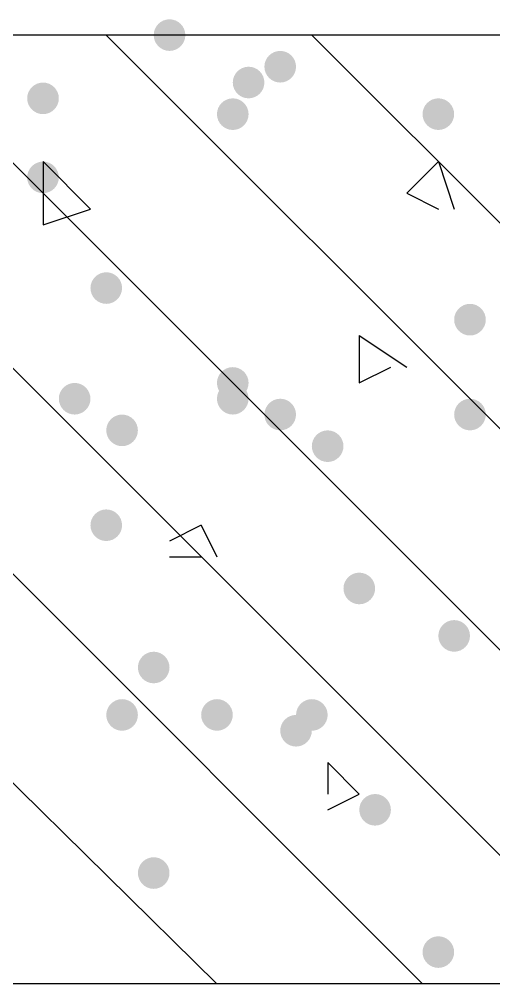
# Model space of a CAD drawing. Header units: inches. Extents: x 11 to 286, y 6 to 196.
# Drawn here: x 180.248 to 181.518, y 68.001 to 70.584 of the extents above; entities that cross this region are included whole.
import ezdxf

# ---------------------------------------------------------------- set-up
doc = ezdxf.new("R2010")
doc.units = ezdxf.units.IN
doc.header["$MEASUREMENT"] = 0
doc.layers.add('PDF_几何图形', color=7, linetype='Continuous')
doc.layers.add('PDF_实体填充', color=7, linetype='Continuous', true_color=0xffffff)

msp = doc.modelspace()

# ---------------------------------------------------------------- hatches: boundary and pattern name
at = {"layer": 'PDF_实体填充', "transparency": 33554559}
h = msp.add_hatch(color=7, dxfattribs=at)
edge = h.paths.add_edge_path(flags=0)
edge.add_spline(control_points=[(180.6928, 70.5414), (180.6928, 70.5182), (180.6737, 70.4991), (180.6504, 70.4991)], knot_values=[0, 0, 0, 0, 1, 1, 1, 1], degree=3, periodic=0)
edge.add_spline(control_points=[(180.6504, 70.4991), (180.6272, 70.4991), (180.6081, 70.5182), (180.6081, 70.5414)], knot_values=[0, 0, 0, 0, 1, 1, 1, 1], degree=3, periodic=0)
edge.add_line((180.6081, 70.5414), (180.6081, 70.5414))
edge.add_spline(control_points=[(180.6081, 70.5414), (180.6081, 70.5647), (180.6272, 70.5838), (180.6504, 70.5838)], knot_values=[0, 0, 0, 0, 1, 1, 1, 1], degree=3, periodic=0)
edge.add_spline(control_points=[(180.6504, 70.5838), (180.6737, 70.5838), (180.6928, 70.5647), (180.6928, 70.5414)], knot_values=[0, 0, 0, 0, 1, 1, 1, 1], degree=3, periodic=0)
edge.add_line((180.6928, 70.5414), (180.6928, 70.5414))
edge.add_line((180.6928, 70.5414), (180.6928, 70.5414))
h = msp.add_hatch(color=7, dxfattribs=at)
edge = h.paths.add_edge_path(flags=0)
edge.add_spline(control_points=[(180.9891, 70.4568), (180.9891, 70.4335), (180.9701, 70.4144), (180.9468, 70.4144)], knot_values=[0, 0, 0, 0, 1, 1, 1, 1], degree=3, periodic=0)
edge.add_spline(control_points=[(180.9468, 70.4144), (180.9235, 70.4144), (180.9044, 70.4335), (180.9044, 70.4568)], knot_values=[0, 0, 0, 0, 1, 1, 1, 1], degree=3, periodic=0)
edge.add_line((180.9044, 70.4568), (180.9044, 70.4568))
edge.add_spline(control_points=[(180.9044, 70.4568), (180.9044, 70.4801), (180.9235, 70.4991), (180.9468, 70.4991)], knot_values=[0, 0, 0, 0, 1, 1, 1, 1], degree=3, periodic=0)
edge.add_spline(control_points=[(180.9468, 70.4991), (180.9701, 70.4991), (180.9891, 70.4801), (180.9891, 70.4568)], knot_values=[0, 0, 0, 0, 1, 1, 1, 1], degree=3, periodic=0)
edge.add_line((180.9891, 70.4568), (180.9891, 70.4568))
edge.add_line((180.9891, 70.4568), (180.9891, 70.4568))
h = msp.add_hatch(color=7, dxfattribs=at)
edge = h.paths.add_edge_path(flags=0)
edge.add_spline(control_points=[(180.9044, 70.4144), (180.9044, 70.3912), (180.8854, 70.3721), (180.8621, 70.3721)], knot_values=[0, 0, 0, 0, 1, 1, 1, 1], degree=3, periodic=0)
edge.add_spline(control_points=[(180.8621, 70.3721), (180.8388, 70.3721), (180.8198, 70.3912), (180.8198, 70.4144)], knot_values=[0, 0, 0, 0, 1, 1, 1, 1], degree=3, periodic=0)
edge.add_line((180.8198, 70.4144), (180.8198, 70.4144))
edge.add_spline(control_points=[(180.8198, 70.4144), (180.8198, 70.4377), (180.8388, 70.4568), (180.8621, 70.4568)], knot_values=[0, 0, 0, 0, 1, 1, 1, 1], degree=3, periodic=0)
edge.add_spline(control_points=[(180.8621, 70.4568), (180.8854, 70.4568), (180.9044, 70.4377), (180.9044, 70.4144)], knot_values=[0, 0, 0, 0, 1, 1, 1, 1], degree=3, periodic=0)
edge.add_line((180.9044, 70.4144), (180.9044, 70.4144))
edge.add_line((180.9044, 70.4144), (180.9044, 70.4144))
h = msp.add_hatch(color=7, dxfattribs=at)
edge = h.paths.add_edge_path(flags=0)
edge.add_spline(control_points=[(180.3541, 70.3721), (180.3541, 70.3488), (180.3351, 70.3298), (180.3118, 70.3298)], knot_values=[0, 0, 0, 0, 1, 1, 1, 1], degree=3, periodic=0)
edge.add_spline(control_points=[(180.3118, 70.3298), (180.2885, 70.3298), (180.2694, 70.3488), (180.2694, 70.3721)], knot_values=[0, 0, 0, 0, 1, 1, 1, 1], degree=3, periodic=0)
edge.add_line((180.2694, 70.3721), (180.2694, 70.3721))
edge.add_spline(control_points=[(180.2694, 70.3721), (180.2694, 70.3954), (180.2885, 70.4144), (180.3118, 70.4144)], knot_values=[0, 0, 0, 0, 1, 1, 1, 1], degree=3, periodic=0)
edge.add_spline(control_points=[(180.3118, 70.4144), (180.3351, 70.4144), (180.3541, 70.3954), (180.3541, 70.3721)], knot_values=[0, 0, 0, 0, 1, 1, 1, 1], degree=3, periodic=0)
edge.add_line((180.3541, 70.3721), (180.3541, 70.3721))
edge.add_line((180.3541, 70.3721), (180.3541, 70.3721))
h = msp.add_hatch(color=7, dxfattribs=at)
edge = h.paths.add_edge_path(flags=0)
edge.add_spline(control_points=[(180.8621, 70.3298), (180.8621, 70.3065), (180.8431, 70.2874), (180.8198, 70.2874)], knot_values=[0, 0, 0, 0, 1, 1, 1, 1], degree=3, periodic=0)
edge.add_spline(control_points=[(180.8198, 70.2874), (180.7965, 70.2874), (180.7774, 70.3065), (180.7774, 70.3298)], knot_values=[0, 0, 0, 0, 1, 1, 1, 1], degree=3, periodic=0)
edge.add_line((180.7774, 70.3298), (180.7774, 70.3298))
edge.add_spline(control_points=[(180.7774, 70.3298), (180.7774, 70.3531), (180.7965, 70.3721), (180.8198, 70.3721)], knot_values=[0, 0, 0, 0, 1, 1, 1, 1], degree=3, periodic=0)
edge.add_spline(control_points=[(180.8198, 70.3721), (180.8431, 70.3721), (180.8621, 70.3531), (180.8621, 70.3298)], knot_values=[0, 0, 0, 0, 1, 1, 1, 1], degree=3, periodic=0)
edge.add_line((180.8621, 70.3298), (180.8621, 70.3298))
edge.add_line((180.8621, 70.3298), (180.8621, 70.3298))
h = msp.add_hatch(color=7, dxfattribs=at)
edge = h.paths.add_edge_path(flags=0)
edge.add_spline(control_points=[(181.4124, 70.3298), (181.4124, 70.3065), (181.3934, 70.2874), (181.3701, 70.2874)], knot_values=[0, 0, 0, 0, 1, 1, 1, 1], degree=3, periodic=0)
edge.add_spline(control_points=[(181.3701, 70.2874), (181.3468, 70.2874), (181.3278, 70.3065), (181.3278, 70.3298)], knot_values=[0, 0, 0, 0, 1, 1, 1, 1], degree=3, periodic=0)
edge.add_line((181.3278, 70.3298), (181.3278, 70.3298))
edge.add_spline(control_points=[(181.3278, 70.3298), (181.3278, 70.3531), (181.3468, 70.3721), (181.3701, 70.3721)], knot_values=[0, 0, 0, 0, 1, 1, 1, 1], degree=3, periodic=0)
edge.add_spline(control_points=[(181.3701, 70.3721), (181.3934, 70.3721), (181.4124, 70.3531), (181.4124, 70.3298)], knot_values=[0, 0, 0, 0, 1, 1, 1, 1], degree=3, periodic=0)
edge.add_line((181.4124, 70.3298), (181.4124, 70.3298))
edge.add_line((181.4124, 70.3298), (181.4124, 70.3298))
h = msp.add_hatch(color=7, dxfattribs=at)
edge = h.paths.add_edge_path(flags=0)
edge.add_spline(control_points=[(180.3541, 70.1604), (180.3541, 70.1372), (180.3351, 70.1181), (180.3118, 70.1181)], knot_values=[0, 0, 0, 0, 1, 1, 1, 1], degree=3, periodic=0)
edge.add_spline(control_points=[(180.3118, 70.1181), (180.2885, 70.1181), (180.2694, 70.1372), (180.2694, 70.1604)], knot_values=[0, 0, 0, 0, 1, 1, 1, 1], degree=3, periodic=0)
edge.add_line((180.2694, 70.1604), (180.2694, 70.1604))
edge.add_spline(control_points=[(180.2694, 70.1604), (180.2694, 70.1837), (180.2885, 70.2028), (180.3118, 70.2028)], knot_values=[0, 0, 0, 0, 1, 1, 1, 1], degree=3, periodic=0)
edge.add_spline(control_points=[(180.3118, 70.2028), (180.3351, 70.2028), (180.3541, 70.1837), (180.3541, 70.1604)], knot_values=[0, 0, 0, 0, 1, 1, 1, 1], degree=3, periodic=0)
edge.add_line((180.3541, 70.1604), (180.3541, 70.1604))
edge.add_line((180.3541, 70.1604), (180.3541, 70.1604))
h = msp.add_hatch(color=7, dxfattribs=at)
edge = h.paths.add_edge_path(flags=0)
edge.add_spline(control_points=[(180.5234, 69.8641), (180.5234, 69.8408), (180.5044, 69.8218), (180.4811, 69.8218)], knot_values=[0, 0, 0, 0, 1, 1, 1, 1], degree=3, periodic=0)
edge.add_spline(control_points=[(180.4811, 69.8218), (180.4578, 69.8218), (180.4388, 69.8408), (180.4388, 69.8641)], knot_values=[0, 0, 0, 0, 1, 1, 1, 1], degree=3, periodic=0)
edge.add_line((180.4388, 69.8641), (180.4388, 69.8641))
edge.add_spline(control_points=[(180.4388, 69.8641), (180.4388, 69.8874), (180.4578, 69.9064), (180.4811, 69.9064)], knot_values=[0, 0, 0, 0, 1, 1, 1, 1], degree=3, periodic=0)
edge.add_spline(control_points=[(180.4811, 69.9064), (180.5044, 69.9064), (180.5234, 69.8874), (180.5234, 69.8641)], knot_values=[0, 0, 0, 0, 1, 1, 1, 1], degree=3, periodic=0)
edge.add_line((180.5234, 69.8641), (180.5234, 69.8641))
edge.add_line((180.5234, 69.8641), (180.5234, 69.8641))
h = msp.add_hatch(color=7, dxfattribs=at)
edge = h.paths.add_edge_path(flags=0)
edge.add_spline(control_points=[(181.4971, 69.7794), (181.4971, 69.7562), (181.4781, 69.7371), (181.4548, 69.7371)], knot_values=[0, 0, 0, 0, 1, 1, 1, 1], degree=3, periodic=0)
edge.add_spline(control_points=[(181.4548, 69.7371), (181.4315, 69.7371), (181.4124, 69.7562), (181.4124, 69.7794)], knot_values=[0, 0, 0, 0, 1, 1, 1, 1], degree=3, periodic=0)
edge.add_line((181.4124, 69.7794), (181.4124, 69.7794))
edge.add_spline(control_points=[(181.4124, 69.7794), (181.4124, 69.8027), (181.4315, 69.8218), (181.4548, 69.8218)], knot_values=[0, 0, 0, 0, 1, 1, 1, 1], degree=3, periodic=0)
edge.add_spline(control_points=[(181.4548, 69.8218), (181.4781, 69.8218), (181.4971, 69.8027), (181.4971, 69.7794)], knot_values=[0, 0, 0, 0, 1, 1, 1, 1], degree=3, periodic=0)
edge.add_line((181.4971, 69.7794), (181.4971, 69.7794))
edge.add_line((181.4971, 69.7794), (181.4971, 69.7794))
h = msp.add_hatch(color=7, dxfattribs=at)
edge = h.paths.add_edge_path(flags=0)
edge.add_spline(control_points=[(180.8621, 69.6101), (180.8621, 69.5868), (180.8431, 69.5678), (180.8198, 69.5678)], knot_values=[0, 0, 0, 0, 1, 1, 1, 1], degree=3, periodic=0)
edge.add_spline(control_points=[(180.8198, 69.5678), (180.7965, 69.5678), (180.7774, 69.5868), (180.7774, 69.6101)], knot_values=[0, 0, 0, 0, 1, 1, 1, 1], degree=3, periodic=0)
edge.add_line((180.7774, 69.6101), (180.7774, 69.6101))
edge.add_spline(control_points=[(180.7774, 69.6101), (180.7774, 69.6334), (180.7965, 69.6524), (180.8198, 69.6524)], knot_values=[0, 0, 0, 0, 1, 1, 1, 1], degree=3, periodic=0)
edge.add_spline(control_points=[(180.8198, 69.6524), (180.8431, 69.6524), (180.8621, 69.6334), (180.8621, 69.6101)], knot_values=[0, 0, 0, 0, 1, 1, 1, 1], degree=3, periodic=0)
edge.add_line((180.8621, 69.6101), (180.8621, 69.6101))
edge.add_line((180.8621, 69.6101), (180.8621, 69.6101))
h = msp.add_hatch(color=7, dxfattribs=at)
edge = h.paths.add_edge_path(flags=0)
edge.add_spline(control_points=[(180.4388, 69.5678), (180.4388, 69.5445), (180.4197, 69.5254), (180.3964, 69.5254)], knot_values=[0, 0, 0, 0, 1, 1, 1, 1], degree=3, periodic=0)
edge.add_spline(control_points=[(180.3964, 69.5254), (180.3732, 69.5254), (180.3541, 69.5445), (180.3541, 69.5678)], knot_values=[0, 0, 0, 0, 1, 1, 1, 1], degree=3, periodic=0)
edge.add_line((180.3541, 69.5678), (180.3541, 69.5678))
edge.add_spline(control_points=[(180.3541, 69.5678), (180.3541, 69.5911), (180.3732, 69.6101), (180.3964, 69.6101)], knot_values=[0, 0, 0, 0, 1, 1, 1, 1], degree=3, periodic=0)
edge.add_spline(control_points=[(180.3964, 69.6101), (180.4197, 69.6101), (180.4388, 69.5911), (180.4388, 69.5678)], knot_values=[0, 0, 0, 0, 1, 1, 1, 1], degree=3, periodic=0)
edge.add_line((180.4388, 69.5678), (180.4388, 69.5678))
edge.add_line((180.4388, 69.5678), (180.4388, 69.5678))
h = msp.add_hatch(color=7, dxfattribs=at)
edge = h.paths.add_edge_path(flags=0)
edge.add_spline(control_points=[(180.8621, 69.5678), (180.8621, 69.5445), (180.8431, 69.5254), (180.8198, 69.5254)], knot_values=[0, 0, 0, 0, 1, 1, 1, 1], degree=3, periodic=0)
edge.add_spline(control_points=[(180.8198, 69.5254), (180.7965, 69.5254), (180.7774, 69.5445), (180.7774, 69.5678)], knot_values=[0, 0, 0, 0, 1, 1, 1, 1], degree=3, periodic=0)
edge.add_line((180.7774, 69.5678), (180.7774, 69.5678))
edge.add_spline(control_points=[(180.7774, 69.5678), (180.7774, 69.5911), (180.7965, 69.6101), (180.8198, 69.6101)], knot_values=[0, 0, 0, 0, 1, 1, 1, 1], degree=3, periodic=0)
edge.add_spline(control_points=[(180.8198, 69.6101), (180.8431, 69.6101), (180.8621, 69.5911), (180.8621, 69.5678)], knot_values=[0, 0, 0, 0, 1, 1, 1, 1], degree=3, periodic=0)
edge.add_line((180.8621, 69.5678), (180.8621, 69.5678))
edge.add_line((180.8621, 69.5678), (180.8621, 69.5678))
h = msp.add_hatch(color=7, dxfattribs=at)
edge = h.paths.add_edge_path(flags=0)
edge.add_spline(control_points=[(180.9891, 69.5254), (180.9891, 69.5022), (180.9701, 69.4831), (180.9468, 69.4831)], knot_values=[0, 0, 0, 0, 1, 1, 1, 1], degree=3, periodic=0)
edge.add_spline(control_points=[(180.9468, 69.4831), (180.9235, 69.4831), (180.9044, 69.5022), (180.9044, 69.5254)], knot_values=[0, 0, 0, 0, 1, 1, 1, 1], degree=3, periodic=0)
edge.add_line((180.9044, 69.5254), (180.9044, 69.5254))
edge.add_spline(control_points=[(180.9044, 69.5254), (180.9044, 69.5487), (180.9235, 69.5678), (180.9468, 69.5678)], knot_values=[0, 0, 0, 0, 1, 1, 1, 1], degree=3, periodic=0)
edge.add_spline(control_points=[(180.9468, 69.5678), (180.9701, 69.5678), (180.9891, 69.5487), (180.9891, 69.5254)], knot_values=[0, 0, 0, 0, 1, 1, 1, 1], degree=3, periodic=0)
edge.add_line((180.9891, 69.5254), (180.9891, 69.5254))
edge.add_line((180.9891, 69.5254), (180.9891, 69.5254))
h = msp.add_hatch(color=7, dxfattribs=at)
edge = h.paths.add_edge_path(flags=0)
edge.add_spline(control_points=[(181.4971, 69.5254), (181.4971, 69.5022), (181.4781, 69.4831), (181.4548, 69.4831)], knot_values=[0, 0, 0, 0, 1, 1, 1, 1], degree=3, periodic=0)
edge.add_spline(control_points=[(181.4548, 69.4831), (181.4315, 69.4831), (181.4124, 69.5022), (181.4124, 69.5254)], knot_values=[0, 0, 0, 0, 1, 1, 1, 1], degree=3, periodic=0)
edge.add_line((181.4124, 69.5254), (181.4124, 69.5254))
edge.add_spline(control_points=[(181.4124, 69.5254), (181.4124, 69.5487), (181.4315, 69.5678), (181.4548, 69.5678)], knot_values=[0, 0, 0, 0, 1, 1, 1, 1], degree=3, periodic=0)
edge.add_spline(control_points=[(181.4548, 69.5678), (181.4781, 69.5678), (181.4971, 69.5487), (181.4971, 69.5254)], knot_values=[0, 0, 0, 0, 1, 1, 1, 1], degree=3, periodic=0)
edge.add_line((181.4971, 69.5254), (181.4971, 69.5254))
edge.add_line((181.4971, 69.5254), (181.4971, 69.5254))
h = msp.add_hatch(color=7, dxfattribs=at)
edge = h.paths.add_edge_path(flags=0)
edge.add_spline(control_points=[(180.5658, 69.4831), (180.5658, 69.4598), (180.5467, 69.4408), (180.5234, 69.4408)], knot_values=[0, 0, 0, 0, 1, 1, 1, 1], degree=3, periodic=0)
edge.add_spline(control_points=[(180.5234, 69.4408), (180.5002, 69.4408), (180.4811, 69.4598), (180.4811, 69.4831)], knot_values=[0, 0, 0, 0, 1, 1, 1, 1], degree=3, periodic=0)
edge.add_line((180.4811, 69.4831), (180.4811, 69.4831))
edge.add_spline(control_points=[(180.4811, 69.4831), (180.4811, 69.5064), (180.5002, 69.5254), (180.5234, 69.5254)], knot_values=[0, 0, 0, 0, 1, 1, 1, 1], degree=3, periodic=0)
edge.add_spline(control_points=[(180.5234, 69.5254), (180.5467, 69.5254), (180.5658, 69.5064), (180.5658, 69.4831)], knot_values=[0, 0, 0, 0, 1, 1, 1, 1], degree=3, periodic=0)
edge.add_line((180.5658, 69.4831), (180.5658, 69.4831))
edge.add_line((180.5658, 69.4831), (180.5658, 69.4831))
h = msp.add_hatch(color=7, dxfattribs=at)
edge = h.paths.add_edge_path(flags=0)
edge.add_spline(control_points=[(181.1161, 69.4408), (181.1161, 69.4175), (181.0971, 69.3984), (181.0738, 69.3984)], knot_values=[0, 0, 0, 0, 1, 1, 1, 1], degree=3, periodic=0)
edge.add_spline(control_points=[(181.0738, 69.3984), (181.0505, 69.3984), (181.0314, 69.4175), (181.0314, 69.4408)], knot_values=[0, 0, 0, 0, 1, 1, 1, 1], degree=3, periodic=0)
edge.add_line((181.0314, 69.4408), (181.0314, 69.4408))
edge.add_spline(control_points=[(181.0314, 69.4408), (181.0314, 69.4641), (181.0505, 69.4831), (181.0738, 69.4831)], knot_values=[0, 0, 0, 0, 1, 1, 1, 1], degree=3, periodic=0)
edge.add_spline(control_points=[(181.0738, 69.4831), (181.0971, 69.4831), (181.1161, 69.4641), (181.1161, 69.4408)], knot_values=[0, 0, 0, 0, 1, 1, 1, 1], degree=3, periodic=0)
edge.add_line((181.1161, 69.4408), (181.1161, 69.4408))
edge.add_line((181.1161, 69.4408), (181.1161, 69.4408))
h = msp.add_hatch(color=7, dxfattribs=at)
edge = h.paths.add_edge_path(flags=0)
edge.add_spline(control_points=[(180.5234, 69.2291), (180.5234, 69.2058), (180.5044, 69.1868), (180.4811, 69.1868)], knot_values=[0, 0, 0, 0, 1, 1, 1, 1], degree=3, periodic=0)
edge.add_spline(control_points=[(180.4811, 69.1868), (180.4578, 69.1868), (180.4388, 69.2058), (180.4388, 69.2291)], knot_values=[0, 0, 0, 0, 1, 1, 1, 1], degree=3, periodic=0)
edge.add_line((180.4388, 69.2291), (180.4388, 69.2291))
edge.add_spline(control_points=[(180.4388, 69.2291), (180.4388, 69.2524), (180.4578, 69.2714), (180.4811, 69.2714)], knot_values=[0, 0, 0, 0, 1, 1, 1, 1], degree=3, periodic=0)
edge.add_spline(control_points=[(180.4811, 69.2714), (180.5044, 69.2714), (180.5234, 69.2524), (180.5234, 69.2291)], knot_values=[0, 0, 0, 0, 1, 1, 1, 1], degree=3, periodic=0)
edge.add_line((180.5234, 69.2291), (180.5234, 69.2291))
edge.add_line((180.5234, 69.2291), (180.5234, 69.2291))
h = msp.add_hatch(color=7, dxfattribs=at)
edge = h.paths.add_edge_path(flags=0)
edge.add_spline(control_points=[(181.2008, 69.0598), (181.2008, 69.0365), (181.1817, 69.0174), (181.1584, 69.0174)], knot_values=[0, 0, 0, 0, 1, 1, 1, 1], degree=3, periodic=0)
edge.add_spline(control_points=[(181.1584, 69.0174), (181.1352, 69.0174), (181.1161, 69.0365), (181.1161, 69.0598)], knot_values=[0, 0, 0, 0, 1, 1, 1, 1], degree=3, periodic=0)
edge.add_line((181.1161, 69.0598), (181.1161, 69.0598))
edge.add_spline(control_points=[(181.1161, 69.0598), (181.1161, 69.0831), (181.1352, 69.1021), (181.1584, 69.1021)], knot_values=[0, 0, 0, 0, 1, 1, 1, 1], degree=3, periodic=0)
edge.add_spline(control_points=[(181.1584, 69.1021), (181.1817, 69.1021), (181.2008, 69.0831), (181.2008, 69.0598)], knot_values=[0, 0, 0, 0, 1, 1, 1, 1], degree=3, periodic=0)
edge.add_line((181.2008, 69.0598), (181.2008, 69.0598))
edge.add_line((181.2008, 69.0598), (181.2008, 69.0598))
h = msp.add_hatch(color=7, dxfattribs=at)
edge = h.paths.add_edge_path(flags=0)
edge.add_spline(control_points=[(181.4548, 68.9328), (181.4548, 68.9095), (181.4357, 68.8904), (181.4124, 68.8904)], knot_values=[0, 0, 0, 0, 1, 1, 1, 1], degree=3, periodic=0)
edge.add_spline(control_points=[(181.4124, 68.8904), (181.3892, 68.8904), (181.3701, 68.9095), (181.3701, 68.9328)], knot_values=[0, 0, 0, 0, 1, 1, 1, 1], degree=3, periodic=0)
edge.add_line((181.3701, 68.9328), (181.3701, 68.9328))
edge.add_spline(control_points=[(181.3701, 68.9328), (181.3701, 68.9561), (181.3892, 68.9751), (181.4124, 68.9751)], knot_values=[0, 0, 0, 0, 1, 1, 1, 1], degree=3, periodic=0)
edge.add_spline(control_points=[(181.4124, 68.9751), (181.4357, 68.9751), (181.4548, 68.9561), (181.4548, 68.9328)], knot_values=[0, 0, 0, 0, 1, 1, 1, 1], degree=3, periodic=0)
edge.add_line((181.4548, 68.9328), (181.4548, 68.9328))
edge.add_line((181.4548, 68.9328), (181.4548, 68.9328))
h = msp.add_hatch(color=7, dxfattribs=at)
edge = h.paths.add_edge_path(flags=0)
edge.add_spline(control_points=[(180.6504, 68.8481), (180.6504, 68.8248), (180.6314, 68.8058), (180.6081, 68.8058)], knot_values=[0, 0, 0, 0, 1, 1, 1, 1], degree=3, periodic=0)
edge.add_spline(control_points=[(180.6081, 68.8058), (180.5848, 68.8058), (180.5658, 68.8248), (180.5658, 68.8481)], knot_values=[0, 0, 0, 0, 1, 1, 1, 1], degree=3, periodic=0)
edge.add_line((180.5658, 68.8481), (180.5658, 68.8481))
edge.add_spline(control_points=[(180.5658, 68.8481), (180.5658, 68.8714), (180.5848, 68.8904), (180.6081, 68.8904)], knot_values=[0, 0, 0, 0, 1, 1, 1, 1], degree=3, periodic=0)
edge.add_spline(control_points=[(180.6081, 68.8904), (180.6314, 68.8904), (180.6504, 68.8714), (180.6504, 68.8481)], knot_values=[0, 0, 0, 0, 1, 1, 1, 1], degree=3, periodic=0)
edge.add_line((180.6504, 68.8481), (180.6504, 68.8481))
edge.add_line((180.6504, 68.8481), (180.6504, 68.8481))
h = msp.add_hatch(color=7, dxfattribs=at)
edge = h.paths.add_edge_path(flags=0)
edge.add_spline(control_points=[(180.5658, 68.7211), (180.5658, 68.6978), (180.5467, 68.6788), (180.5234, 68.6788)], knot_values=[0, 0, 0, 0, 1, 1, 1, 1], degree=3, periodic=0)
edge.add_spline(control_points=[(180.5234, 68.6788), (180.5002, 68.6788), (180.4811, 68.6978), (180.4811, 68.7211)], knot_values=[0, 0, 0, 0, 1, 1, 1, 1], degree=3, periodic=0)
edge.add_line((180.4811, 68.7211), (180.4811, 68.7211))
edge.add_spline(control_points=[(180.4811, 68.7211), (180.4811, 68.7444), (180.5002, 68.7634), (180.5234, 68.7634)], knot_values=[0, 0, 0, 0, 1, 1, 1, 1], degree=3, periodic=0)
edge.add_spline(control_points=[(180.5234, 68.7634), (180.5467, 68.7634), (180.5658, 68.7444), (180.5658, 68.7211)], knot_values=[0, 0, 0, 0, 1, 1, 1, 1], degree=3, periodic=0)
edge.add_line((180.5658, 68.7211), (180.5658, 68.7211))
edge.add_line((180.5658, 68.7211), (180.5658, 68.7211))
h = msp.add_hatch(color=7, dxfattribs=at)
edge = h.paths.add_edge_path(flags=0)
edge.add_spline(control_points=[(180.8198, 68.7211), (180.8198, 68.6978), (180.8007, 68.6788), (180.7774, 68.6788)], knot_values=[0, 0, 0, 0, 1, 1, 1, 1], degree=3, periodic=0)
edge.add_spline(control_points=[(180.7774, 68.6788), (180.7542, 68.6788), (180.7351, 68.6978), (180.7351, 68.7211)], knot_values=[0, 0, 0, 0, 1, 1, 1, 1], degree=3, periodic=0)
edge.add_line((180.7351, 68.7211), (180.7351, 68.7211))
edge.add_spline(control_points=[(180.7351, 68.7211), (180.7351, 68.7444), (180.7542, 68.7634), (180.7774, 68.7634)], knot_values=[0, 0, 0, 0, 1, 1, 1, 1], degree=3, periodic=0)
edge.add_spline(control_points=[(180.7774, 68.7634), (180.8007, 68.7634), (180.8198, 68.7444), (180.8198, 68.7211)], knot_values=[0, 0, 0, 0, 1, 1, 1, 1], degree=3, periodic=0)
edge.add_line((180.8198, 68.7211), (180.8198, 68.7211))
edge.add_line((180.8198, 68.7211), (180.8198, 68.7211))
h = msp.add_hatch(color=7, dxfattribs=at)
edge = h.paths.add_edge_path(flags=0)
edge.add_spline(control_points=[(181.0738, 68.7211), (181.0738, 68.6978), (181.0547, 68.6788), (181.0314, 68.6788)], knot_values=[0, 0, 0, 0, 1, 1, 1, 1], degree=3, periodic=0)
edge.add_spline(control_points=[(181.0314, 68.6788), (181.0082, 68.6788), (180.9891, 68.6978), (180.9891, 68.7211)], knot_values=[0, 0, 0, 0, 1, 1, 1, 1], degree=3, periodic=0)
edge.add_line((180.9891, 68.7211), (180.9891, 68.7211))
edge.add_spline(control_points=[(180.9891, 68.7211), (180.9891, 68.7444), (181.0082, 68.7634), (181.0314, 68.7634)], knot_values=[0, 0, 0, 0, 1, 1, 1, 1], degree=3, periodic=0)
edge.add_spline(control_points=[(181.0314, 68.7634), (181.0547, 68.7634), (181.0738, 68.7444), (181.0738, 68.7211)], knot_values=[0, 0, 0, 0, 1, 1, 1, 1], degree=3, periodic=0)
edge.add_line((181.0738, 68.7211), (181.0738, 68.7211))
edge.add_line((181.0738, 68.7211), (181.0738, 68.7211))
h = msp.add_hatch(color=7, dxfattribs=at)
edge = h.paths.add_edge_path(flags=0)
edge.add_spline(control_points=[(181.0314, 68.6788), (181.0314, 68.6555), (181.0124, 68.6364), (180.9891, 68.6364)], knot_values=[0, 0, 0, 0, 1, 1, 1, 1], degree=3, periodic=0)
edge.add_spline(control_points=[(180.9891, 68.6364), (180.9658, 68.6364), (180.9468, 68.6555), (180.9468, 68.6788)], knot_values=[0, 0, 0, 0, 1, 1, 1, 1], degree=3, periodic=0)
edge.add_line((180.9468, 68.6788), (180.9468, 68.6788))
edge.add_spline(control_points=[(180.9468, 68.6788), (180.9468, 68.7021), (180.9658, 68.7211), (180.9891, 68.7211)], knot_values=[0, 0, 0, 0, 1, 1, 1, 1], degree=3, periodic=0)
edge.add_spline(control_points=[(180.9891, 68.7211), (181.0124, 68.7211), (181.0314, 68.7021), (181.0314, 68.6788)], knot_values=[0, 0, 0, 0, 1, 1, 1, 1], degree=3, periodic=0)
edge.add_line((181.0314, 68.6788), (181.0314, 68.6788))
edge.add_line((181.0314, 68.6788), (181.0314, 68.6788))
h = msp.add_hatch(color=7, dxfattribs=at)
edge = h.paths.add_edge_path(flags=0)
edge.add_spline(control_points=[(181.2431, 68.4671), (181.2431, 68.4438), (181.2241, 68.4248), (181.2008, 68.4248)], knot_values=[0, 0, 0, 0, 1, 1, 1, 1], degree=3, periodic=0)
edge.add_spline(control_points=[(181.2008, 68.4248), (181.1775, 68.4248), (181.1584, 68.4438), (181.1584, 68.4671)], knot_values=[0, 0, 0, 0, 1, 1, 1, 1], degree=3, periodic=0)
edge.add_line((181.1584, 68.4671), (181.1584, 68.4671))
edge.add_spline(control_points=[(181.1584, 68.4671), (181.1584, 68.4904), (181.1775, 68.5094), (181.2008, 68.5094)], knot_values=[0, 0, 0, 0, 1, 1, 1, 1], degree=3, periodic=0)
edge.add_spline(control_points=[(181.2008, 68.5094), (181.2241, 68.5094), (181.2431, 68.4904), (181.2431, 68.4671)], knot_values=[0, 0, 0, 0, 1, 1, 1, 1], degree=3, periodic=0)
edge.add_line((181.2431, 68.4671), (181.2431, 68.4671))
edge.add_line((181.2431, 68.4671), (181.2431, 68.4671))
h = msp.add_hatch(color=7, dxfattribs=at)
edge = h.paths.add_edge_path(flags=0)
edge.add_spline(control_points=[(180.6504, 68.2978), (180.6504, 68.2745), (180.6314, 68.2554), (180.6081, 68.2554)], knot_values=[0, 0, 0, 0, 1, 1, 1, 1], degree=3, periodic=0)
edge.add_spline(control_points=[(180.6081, 68.2554), (180.5848, 68.2554), (180.5658, 68.2745), (180.5658, 68.2978)], knot_values=[0, 0, 0, 0, 1, 1, 1, 1], degree=3, periodic=0)
edge.add_line((180.5658, 68.2978), (180.5658, 68.2978))
edge.add_spline(control_points=[(180.5658, 68.2978), (180.5658, 68.3211), (180.5848, 68.3401), (180.6081, 68.3401)], knot_values=[0, 0, 0, 0, 1, 1, 1, 1], degree=3, periodic=0)
edge.add_spline(control_points=[(180.6081, 68.3401), (180.6314, 68.3401), (180.6504, 68.3211), (180.6504, 68.2978)], knot_values=[0, 0, 0, 0, 1, 1, 1, 1], degree=3, periodic=0)
edge.add_line((180.6504, 68.2978), (180.6504, 68.2978))
edge.add_line((180.6504, 68.2978), (180.6504, 68.2978))
h = msp.add_hatch(color=7, dxfattribs=at)
edge = h.paths.add_edge_path(flags=0)
edge.add_spline(control_points=[(181.4124, 68.0861), (181.4124, 68.0628), (181.3934, 68.0438), (181.3701, 68.0438)], knot_values=[0, 0, 0, 0, 1, 1, 1, 1], degree=3, periodic=0)
edge.add_spline(control_points=[(181.3701, 68.0438), (181.3468, 68.0438), (181.3278, 68.0628), (181.3278, 68.0861)], knot_values=[0, 0, 0, 0, 1, 1, 1, 1], degree=3, periodic=0)
edge.add_line((181.3278, 68.0861), (181.3278, 68.0861))
edge.add_spline(control_points=[(181.3278, 68.0861), (181.3278, 68.1094), (181.3468, 68.1284), (181.3701, 68.1284)], knot_values=[0, 0, 0, 0, 1, 1, 1, 1], degree=3, periodic=0)
edge.add_spline(control_points=[(181.3701, 68.1284), (181.3934, 68.1284), (181.4124, 68.1094), (181.4124, 68.0861)], knot_values=[0, 0, 0, 0, 1, 1, 1, 1], degree=3, periodic=0)
edge.add_line((181.4124, 68.0861), (181.4124, 68.0861))
edge.add_line((181.4124, 68.0861), (181.4124, 68.0861))

# ---------------------------------------------------------------- linework, layer by layer
at = {"layer": 'PDF_几何图形'}
for p, q in [((184.8414, 70.5414), (159.6531, 70.5414)), ((178.1951, 70.5414), (180.7774, 68.0014)), ((178.7878, 70.5414), (181.3278, 68.0014)), ((179.3381, 70.5414), (181.8781, 68.0014)), ((179.8884, 70.5414), (182.4284, 68.0014)), ((180.4811, 70.5414), (183.0211, 68.0014)), ((181.0314, 70.5414), (183.5714, 68.0014)), ((180.3118, 70.2028), (180.4388, 70.0758)), ((180.3118, 70.2028), (180.3118, 70.0334)), ((181.3701, 70.2028), (181.2854, 70.1181)), ((181.3701, 70.2028), (181.4124, 70.0758)), ((181.2854, 70.1181), (181.3701, 70.0758)), ((180.3118, 70.0334), (180.4388, 70.0758)), ((181.1584, 69.7371), (181.2854, 69.6524)), ((181.1584, 69.7371), (181.1584, 69.6101)), ((181.1584, 69.6101), (181.2431, 69.6524)), ((180.7351, 69.2291), (180.6504, 69.1868)), ((180.7351, 69.2291), (180.7774, 69.1444)), ((180.6504, 69.1444), (180.7351, 69.1444)), ((181.0738, 68.5941), (181.1584, 68.5094)), ((181.0738, 68.5941), (181.0738, 68.5094)), ((181.0738, 68.4671), (181.1584, 68.5094)), ((187.4238, 68.0014), (176.9251, 68.0014))]:
    msp.add_line(p, q, dxfattribs=at)

doc.saveas('drawing.dxf')
